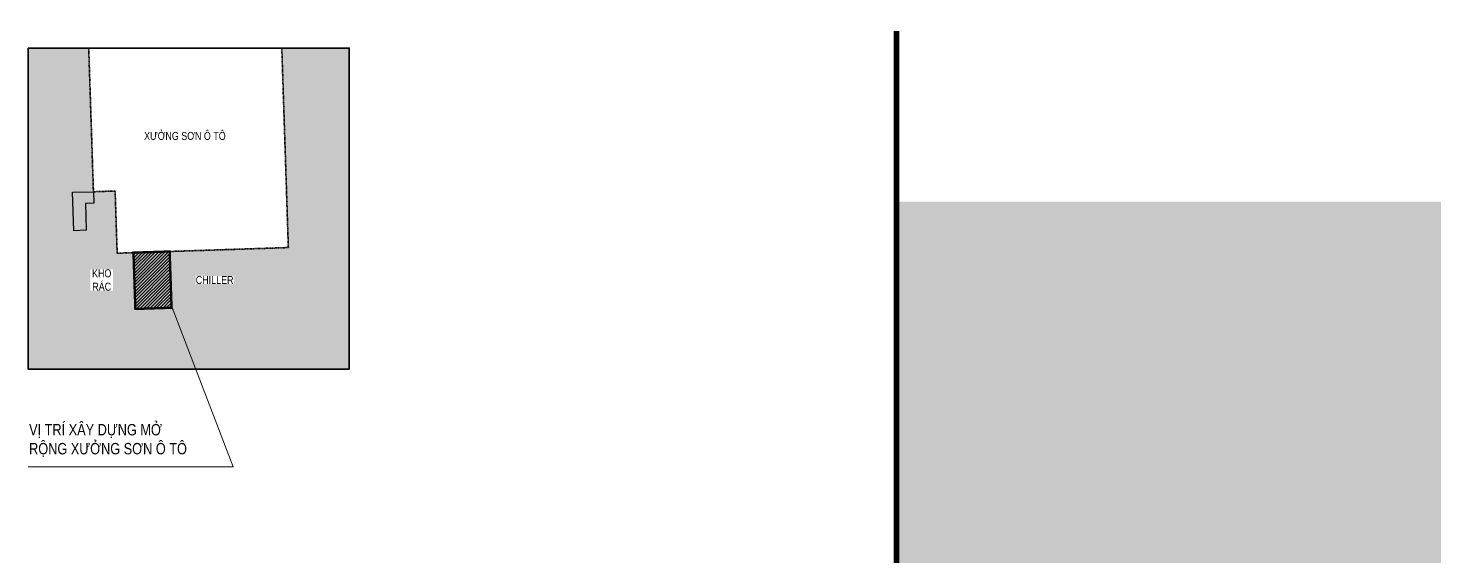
# Model space of a CAD drawing. Header units: millimetres. Extents: x -547695 to 905972, y -1055718 to 167349.
# Drawn here: x -535573 to -510862, y -792960 to -783667 of the extents above; entities that cross this region are included whole.
import ezdxf

# ---------------------------------------------------------------- set-up
doc = ezdxf.new("R2010")
doc.units = ezdxf.units.MM
doc.linetypes.add('$1$Xref Mat bang cot +0.000$0$Xref Mat bang cot +0.000$0$Xref Mat Bang Tang 1$0$Xref Mat Bang Tang 1$0$$1$HIDDEN', pattern=[0.375, 0.25, -0.125])
for name, color, linetype, lineweight in [('A-DIMS', 8, 'Continuous', 9), ('A-FINE', 255, 'Continuous', 25), ('A-HEVY', 111, 'Continuous', 35), ('A-PATT', 252, 'Continuous', 9), ('A-TEXT', 255, 'Continuous', 25)]:
    doc.layers.add(name, color=color, linetype=linetype, lineweight=lineweight)
doc.styles.add('VTK_Arial', font='arial.ttf', dxfattribs={"width": 0.8})
doc.dimstyles.new('A-2.5-DIM80 x 4', dxfattribs={"dimscale": 80, "dimtxt": 2.5, "dimasz": 1, "dimexe": 1, "dimexo": 0, "dimgap": 0.5, "dimtad": 1, "dimdec": 0, "dimlfac": 0.25, "dimzin": 12, "dimdsep": 46, "dimtxsty": 'VTK_Arial', "dimblk": 'ARCHTICK', "dimcen": 0, "dimdle": 1, "dimclrd": 256, "dimclre": 256, "dimclrt": 7, "dimadec": 1, "dimazin": 3, "dimtfac": 1, "dimtdec": 0, "dimtmove": 0, "dimatfit": 2, "dimfxl": 20, "dimtolj": 1, "dimtzin": 0, "dimlwd": -1, "dimlwe": -1, "dimarcsym": 0})

# ---------------------------------------------------------------- blocks, each defined once
blk = doc.blocks.new('_ARCHTICK')
at = {"color": 0, "linetype": 'ByBlock', "const_width": 0.15}
blk.add_lwpolyline([(-0.5, -0.5), (0.5, 0.5)], dxfattribs=at)
blk = doc.blocks.new('E576U')
at = {"layer": 'A-DIMS', "color": 7, "insert": (2639, -7657), "char_height": 200, "width": 2838.29, "attachment_point": 1, "style": 'VTK_Arial'}
blk.add_mtext('\\A1;VỊ TRÍ XÂY DỰNG MỞ RỘNG XƯỞNG SƠN Ô TÔ', dxfattribs=at)
at = {"layer": 'A-DIMS'}
blk.add_leader([(5140, -5581), (6225, -8410), (2623, -8410)], dimstyle='A-2.5-DIM80 x 4', override={"dimgap": 0.5, "dimtad": 0}, dxfattribs=at)
at = {"color": 1, "linetype": '$1$Xref Mat bang cot +0.000$0$Xref Mat bang cot +0.000$0$Xref Mat Bang Tang 1$0$Xref Mat Bang Tang 1$0$$1$HIDDEN', "ltscale": 0.2}
blk.add_wipeout([(7078, -1049), (7193, -4556), (4186, -4655), (4150, -3562), (3769, -3575), (3686, -1049)], dxfattribs=at).dxf.layer = 'A-PATT'
at = {"layer": 'A-PATT', "transparency": 33554551}
h = blk.add_hatch(dxfattribs=at)
h.set_pattern_fill('ANSI31', color=1, scale=12.404644)
h.set_pattern_definition([(45, (-527253.15, -705490.95), (-27.849221, 27.849221), [])])
h.paths.add_polyline_path([(4472, -4645), (4505, -5635), (5141, -5614), (5108, -4625)])
blk.add_lwpolyline([(2622, -1049), (8264, -1049), (8264, -6691), (2622, -6691)], close=True)
at = {"linetype": '$1$Xref Mat bang cot +0.000$0$Xref Mat bang cot +0.000$0$Xref Mat Bang Tang 1$0$Xref Mat Bang Tang 1$0$$1$HIDDEN', "ltscale": 0.2}
blk.add_lwpolyline([(7078, -1049), (7193, -4556), (4186, -4655), (4150, -3562), (3769, -3575), (3686, -1049)], close=True, dxfattribs=at)
at = {"color": 1, "linetype": '$1$Xref Mat bang cot +0.000$0$Xref Mat bang cot +0.000$0$Xref Mat Bang Tang 1$0$Xref Mat Bang Tang 1$0$$1$HIDDEN', "ltscale": 0.2, "const_width": 41.3}
blk.add_lwpolyline([(4472, -4645), (4505, -5635), (5141, -5614), (5108, -4625)], close=True, dxfattribs=at)
at = {"layer": 'A-FINE'}
blk.add_lwpolyline([(3640, -4252), (3425, -4259), (3403, -3585), (3769, -3575), (3777, -3776), (3627, -3780)], close=True, dxfattribs=at)
at = {"layer": 'A-PATT'}
blk.add_lwpolyline([(8264, -1049), (2622, -1049)], dxfattribs=at)
at = {"layer": 'A-HEVY', "color": 7, "insert": (5376, -2595), "char_height": 140.62, "attachment_point": 5, "style": 'VTK_Arial', "bg_fill": 3, "box_fill_scale": 1, "bg_fill_color": 257, "bg_fill_transparency": 0}
blk.add_mtext('\\A1;XƯỞNG SƠN Ô TÔ', dxfattribs=at)
at = {"layer": 'A-HEVY', "true_color": 0xffffff, "transparency": 33554620}
h = blk.add_hatch(color=7, dxfattribs=at)
h.dxf.hatch_style = 1
h.paths.add_polyline_path([(3403, -3587), (3406, -3586), (3621, -3579), (3619, -3579), (3769, -3574), (3769, -3575)])
h.paths.add_polyline_path([(3744, -2809), (3769, -3575), (4150, -3562), (4186, -4655), (4422, -4647), (4422, -4647), (5108, -4625), (5108, -4625), (7193, -4556), (7078, -1049), (8264, -1049), (8264, -6691), (2622, -6691), (2622, -1049), (3686, -1049), (3692, -1231), (3744, -2809)])
at = {"layer": 'A-HEVY', "color": 7, "insert": (3914, -5127), "char_height": 140.62, "width": 400.71, "attachment_point": 5, "style": 'VTK_Arial', "bg_fill": 3, "box_fill_scale": 1, "bg_fill_color": 257, "bg_fill_transparency": 0}
blk.add_mtext('\\A1;KHO RÁC', dxfattribs=at)
at = {"layer": 'A-HEVY', "color": 7, "insert": (5898, -5127), "char_height": 140.62, "attachment_point": 5, "style": 'VTK_Arial', "bg_fill": 3, "box_fill_scale": 1, "bg_fill_color": 257, "bg_fill_transparency": 0}
blk.add_mtext('\\A1;CHILLER', dxfattribs=at)

msp = doc.modelspace()

# ---------------------------------------------------------------- hatches: boundary and pattern name
at = {"layer": 'A-TEXT', "true_color": 0xffffff, "transparency": 33554528}
h = msp.add_hatch(color=7, dxfattribs=at)
h.dxf.hatch_style = 1
h.paths.add_polyline_path([(-520319.2, -786717), (-520319.5, -793897.6), (-495519.2, -793897.5), (-495519.2, -788798), (-494769.2, -788798), (-494769.2, -826715.8), (-483860.6, -826715.8), (-483861, -786717)])

# ---------------------------------------------------------------- linework, layer by layer
at = {"layer": 'A-HEVY', "color": 1, "const_width": 100}
msp.add_lwpolyline([(-520319.2, -783717), (-520319.5, -793897.6), (-495519.2, -793897.5), (-495519.2, -788798), (-494769.2, -788798), (-494769.2, -826715.8)], dxfattribs=at)

# ---------------------------------------------------------------- block references
at = {"layer": 'A-HEVY'}
msp.add_blockref('E576U', (-538195.2, -782967.9), dxfattribs=at)

doc.saveas('drawing.dxf')
